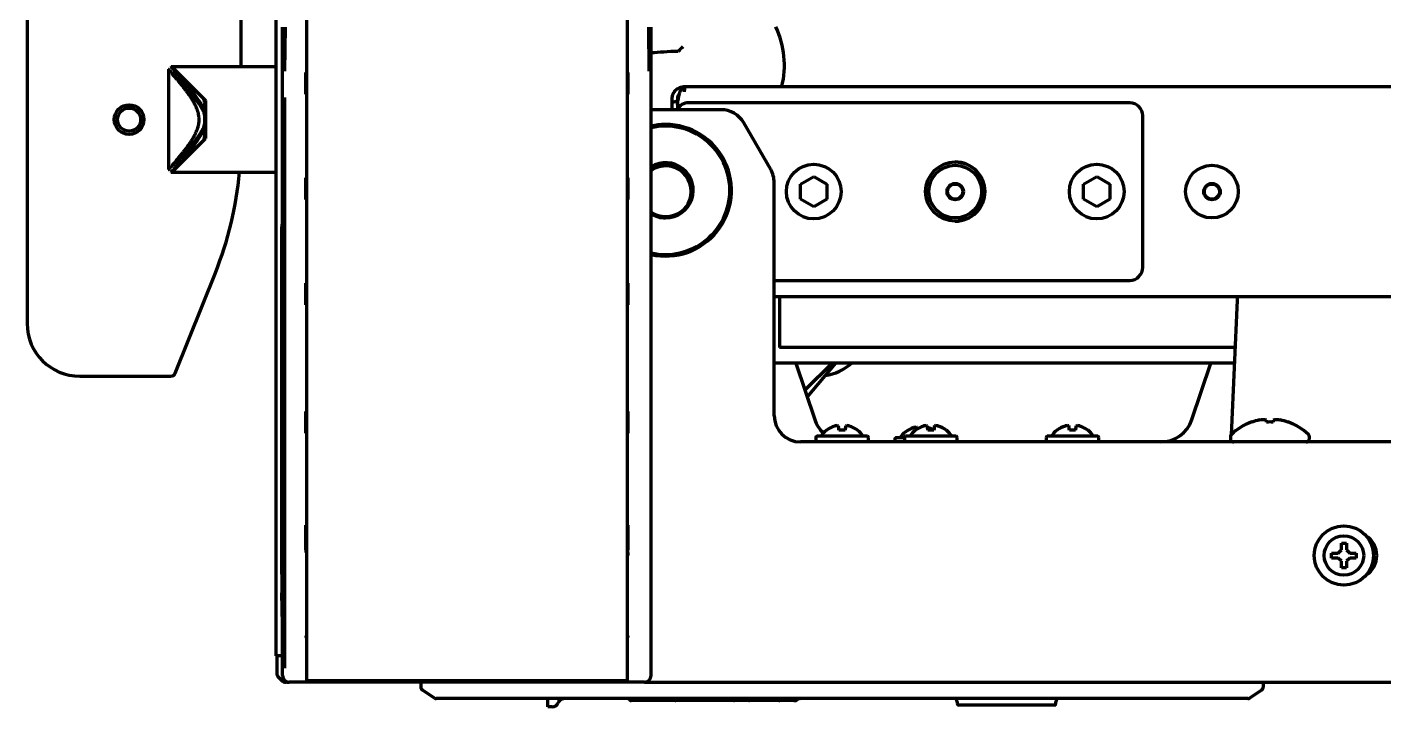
# Model space of a CAD drawing. Header units: inches. Extents: x -2983 to 7024, y 422 to 5529.
# Drawn here: x 2688 to 2894.1, y 496.3 to 599.6 of the extents above; entities that cross this region are included whole.
import ezdxf

# ---------------------------------------------------------------- set-up
doc = ezdxf.new("R2010")
doc.units = ezdxf.units.IN

msp = doc.modelspace()

# ---------------------------------------------------------------- linework, layer by layer
at = {"linetype": 'Continuous', "lineweight": 70}
for p, q in [((2730.41, 688.88), (2730.41, 502.08)), ((2779.16, 688.88), (2779.16, 502.08)), ((2687.98, 626.58), (2687.98, 554.57)), ((2720.48, 593.58), (2720.48, 626.58)), ((2725.78, 601.35), (2725.78, 504.08)), ((2726.78, 592.94), (2726.78, 599.62)), ((2727.14, 592.94), (2727.21, 599.62)), ((2782.36, 599.62), (2782.42, 592.94)), ((2782.78, 592.94), (2782.78, 599.62)), ((2709.48, 593.18), (2709.48, 577.98)), ((2709.98, 593.58), (2709.89, 593.58)), ((2709.98, 593.58), (2715.08, 588.48)), ((2709.98, 593.58), (2714.69, 588.87)), ((2725.78, 593.58), (2709.98, 593.58)), ((2730.32, 590.31), (2730.32, 591.85)), ((2779.25, 591.85), (2779.25, 590.31)), ((2782.78, 588.94), (2782.78, 592.94)), ((2787.85, 590.57), (2788, 590.56)), ((2788.04, 590.57), (2787.96, 590.56)), ((3556.52, 590.57), (2788.04, 590.57)), ((2714.98, 586.71), (2714.98, 587.58)), ((2715.08, 588.48), (2715.08, 582.68)), ((2726.78, 501.08), (2726.78, 588.94)), ((2727.12, 502.2), (2727.12, 588.94)), ((2782.78, 501.08), (2782.78, 588.94)), ((2785.98, 587.08), (2785.98, 588.13)), ((2786.78, 587.87), (2786.78, 588.42)), ((2786.78, 587.86), (2786.78, 587.18)), ((2855.48, 588.13), (2788.48, 588.13)), ((2714.98, 585.01), (2714.98, 586.15)), ((2793.4, 587.08), (2782.78, 587.08)), ((2857.48, 563.13), (2857.48, 586.13)), ((2714.98, 583.58), (2714.98, 584.45)), ((2800.95, 578.01), (2796.87, 585.08)), ((2709.98, 577.58), (2715.08, 582.68)), ((2709.98, 577.58), (2714.69, 582.28)), ((2709.89, 577.58), (2709.98, 577.58)), ((2709.98, 577.58), (2725.78, 577.58)), ((2730.32, 574.31), (2730.32, 575.85)), ((2779.25, 575.85), (2779.25, 574.31)), ((2801.48, 540.58), (2801.48, 576.01)), ((2805.48, 575.78), (2807.48, 576.94)), ((2805.48, 573.47), (2805.48, 575.78)), ((2807.48, 576.94), (2809.48, 575.78)), ((2809.48, 575.78), (2809.48, 573.47)), ((2848.48, 575.78), (2850.48, 576.94)), ((2848.48, 573.47), (2848.48, 575.78)), ((2850.48, 576.94), (2852.48, 575.78)), ((2852.48, 575.78), (2852.48, 573.47)), ((2807.48, 572.32), (2805.48, 573.47)), ((2809.48, 573.47), (2807.48, 572.32)), ((2850.48, 572.32), (2848.48, 573.47)), ((2852.48, 573.47), (2850.48, 572.32)), ((2726.68, 516.48), (2726.68, 569.3)), ((2710.48, 547.05), (2716.59, 562.31)), ((2801.48, 561.13), (2855.48, 561.13)), ((2730.32, 558.31), (2730.32, 559.85)), ((2779.25, 559.85), (2779.25, 558.31)), ((2801.49, 558.69), (3556.52, 558.69)), ((2802.28, 558.69), (2802.28, 553.13)), ((2871.79, 558.14), (2870.89, 537.68)), ((2802.28, 553.13), (2802.28, 550.93)), ((2871.47, 550.93), (2802.28, 550.93)), ((2871.37, 548.58), (2801.49, 548.58)), ((2804.77, 548.58), (2807.64, 539.99)), ((2810.28, 548.58), (2806.15, 544.45)), ((2810.81, 548.58), (2806.49, 543.43)), ((2864.93, 539.99), (2867.8, 548.58)), ((2695.97, 546.58), (2709.78, 546.58)), ((2730.32, 538.81), (2730.32, 540.35)), ((2779.25, 540.35), (2779.25, 538.81)), ((2809.46, 538.37), (2809.41, 538.37)), ((2814.16, 538.37), (2814.11, 538.37)), ((2821.46, 538.12), (2821.41, 538.12)), ((2822.96, 538.37), (2822.91, 538.37)), ((2823.27, 538.59), (2823.25, 538.76)), ((2827.66, 538.37), (2827.61, 538.37)), ((2844.46, 538.37), (2844.41, 538.37)), ((2849.16, 538.37), (2849.11, 538.37)), ((2874.03, 539.6), (2874.03, 539.62)), ((2876.28, 539.6), (2876.28, 539.92)), ((2877.28, 539.92), (2877.28, 539.6)), ((2879.53, 539.6), (2879.53, 539.62)), ((3544.78, 536.58), (2805.48, 536.58)), ((2807.78, 537.23), (2807.78, 536.83)), ((2815.63, 537.48), (2807.93, 537.48)), ((2815.78, 536.83), (2815.78, 537.23)), ((2819.78, 536.98), (2819.78, 536.58)), ((2821.28, 537.23), (2819.93, 537.23)), ((2821.28, 537.23), (2821.28, 536.83)), ((2829.13, 537.48), (2821.43, 537.48)), ((2829.28, 536.83), (2829.28, 537.23)), ((2842.78, 537.23), (2842.78, 536.83)), ((2850.63, 537.48), (2842.93, 537.48)), ((2850.78, 536.83), (2850.78, 537.23)), ((2870.78, 537.37), (2870.78, 537.08)), ((2870.86, 536.82), (2870.85, 536.58)), ((2882.78, 537.08), (2882.78, 537.37)), ((2730.32, 520.21), (2730.32, 523.06)), ((2779.25, 523.06), (2779.25, 520.21)), ((2891.84, 521.96), (2891.56, 522.12)), ((2730.41, 519.72), (2730.32, 519.81)), ((2886.16, 518.95), (2886.16, 519.7)), ((2886.16, 519.7), (2887.16, 519.7)), ((2887.16, 519.7), (2887.66, 520.2)), ((2887.66, 520.2), (2887.66, 521.2)), ((2887.66, 521.2), (2888.41, 521.2)), ((2888.41, 521.2), (2888.41, 520.2)), ((2888.41, 520.2), (2888.91, 519.7)), ((2888.91, 519.7), (2889.91, 519.7)), ((2889.91, 519.7), (2889.91, 518.95)), ((2887.16, 518.95), (2886.16, 518.95)), ((2887.66, 518.45), (2887.16, 518.95)), ((2887.66, 517.45), (2887.66, 518.45)), ((2888.41, 517.45), (2887.66, 517.45)), ((2888.91, 518.95), (2888.41, 518.45)), ((2888.41, 518.45), (2888.41, 517.45)), ((2889.91, 518.95), (2888.91, 518.95)), ((2726.78, 508.83), (2726.7, 513.66)), ((2726.78, 504.08), (2725.78, 504.08)), ((2725.91, 504.08), (2725.91, 501.49)), ((2730.41, 502.08), (2730.41, 500.28)), ((2779.16, 502.08), (2779.16, 500.28)), ((2726.2, 500.78), (2726.62, 500.37)), ((2727.51, 500.08), (2727.32, 500.08)), ((2727.51, 500.08), (2727.78, 500.08)), ((2781.78, 500.08), (2727.78, 500.08)), ((2779.16, 500.28), (2730.41, 500.28)), ((2747.78, 500.08), (2747.78, 499.34)), ((2749.86, 497.66), (2748, 498.93)), ((2781.79, 500.08), (3614.78, 500.08)), ((2873.71, 497.66), (2875.57, 498.93)), ((2875.78, 500.08), (2875.78, 499.34)), ((2751.78, 497.58), (2750.14, 497.58)), ((2871.78, 497.58), (2751.78, 497.58)), ((2767.08, 497.31), (2767.08, 497.58)), ((2767.08, 496.6), (2767.08, 497.31)), ((2768.66, 496.95), (2768.7, 497.04)), ((2768.69, 497.02), (2768.66, 496.95)), ((2783.31, 497.28), (2779.74, 497.28)), ((2786.51, 497.28), (2783.31, 497.28)), ((2790.26, 497.28), (2786.51, 497.28)), ((2791.45, 497.28), (2790.26, 497.28)), ((2795.44, 497.28), (2791.45, 497.28)), ((2797.6, 497.28), (2795.44, 497.28)), ((2802.34, 497.28), (2797.6, 497.28)), ((2804.48, 497.28), (2802.34, 497.28)), ((2829.28, 497.08), (2829.28, 496.83)), ((2844.28, 496.83), (2844.28, 497.08)), ((2873.43, 497.58), (2871.78, 497.58)), ((2767.08, 496.33), (2767.08, 496.6)), ((2767.73, 496.33), (2767.08, 496.33)), ((2844.03, 496.58), (2829.53, 496.58))]:
    msp.add_line(p, q, dxfattribs=at)
for centre, radius in [((2703.48, 585.58), 2.25), ((2703.48, 585.58), 1.75), ((2807.48, 574.63), 4.15), ((2828.98, 574.63), 4.5), ((2828.98, 574.63), 4), ((2850.48, 574.63), 4.15), ((2867.98, 574.63), 4), ((2828.98, 574.63), 1.25), ((2828.98, 574.63), 1.15), ((2867.98, 574.63), 1.25), ((2867.98, 574.63), 1.15), ((2888.03, 519.33), 4.5), ((2888.03, 519.33), 3)]:
    msp.add_circle(centre, radius, dxfattribs=at)
for centre, radius, start, end in [((2789.34, 593.83), 13.69, 346.2213, 25.1489), ((2788.48, 586.13), 2, 90, 151.6402), ((2790.78, 587.86), 4, 166.8963, 180), ((2855.48, 586.13), 2, 0, 90), ((2793.4, 583.08), 4, 30, 90), ((2784.98, 574.83), 10, 90, 102.7125), ((2784.98, 574.83), 10, 257.2931, 90), ((2784.98, 574.83), 9.75, 0, 103.0444), ((2665.98, 582.55), 54.5, 338.1986, 354.7602), ((2784.98, 574.83), 4.2, 270, 121.5844), ((2784.98, 574.83), 4, 270, 123.3619), ((2784.98, 574.63), 3.9, 331.2731, 124.335), ((2797.48, 576.01), 4, 0, 30), ((2828.98, 574.63), 4.5, 0, 90.0056), ((2784.98, 574.83), 9.75, 256.9556, 0), ((2828.98, 574.63), 4.5, 269.9944, 0), ((2784.98, 574.83), 4, 236.6325, 270), ((2784.98, 574.83), 4.2, 238.41, 270), ((2855.48, 563.13), 2, 270, 0), ((2873.29, 558.08), 1.5, 155.9613, 177.5), ((2805.48, 540.58), 4, 180, 270), ((2812.38, 541.58), 5, 198.4841, 226.8066), ((2811.78, 535.48), 3.74, 129.3791, 147.6759), ((2811.78, 535.48), 3.74, 32.3241, 50.6111), ((2823.78, 535.23), 3.74, 129.3791, 147.6759), ((2825.28, 535.48), 3.74, 129.3791, 147.6759), ((2825.28, 535.48), 3.74, 32.3241, 50.6111), ((2846.78, 535.48), 3.74, 129.3791, 147.6759), ((2846.78, 535.48), 3.74, 32.3241, 50.6111), ((2860.18, 541.58), 5, 270, 341.5159), ((2876.78, 531.63), 8.45, 108.9925, 133.7747), ((2876.78, 531.63), 8.44, 100.6622, 109.0271), ((2876.78, 531.63), 7.99, 86.4122, 93.5878), ((2876.78, 531.63), 8.44, 70.9729, 79.3378), ((2876.78, 531.63), 8.45, 46.2253, 71.0075), ((2808.07, 537.23), 0.283, 118.0725, 180), ((2808.07, 536.83), 0.283, 180, 241.9275), ((2815.5, 537.23), 0.283, 0, 61.9275), ((2815.5, 536.83), 0.283, 298.0725, 0), ((2820.07, 536.98), 0.283, 118.0725, 180), ((2821.57, 537.23), 0.283, 118.0725, 180), ((2821.57, 536.83), 0.283, 180, 241.9275), ((2829, 537.23), 0.283, 0, 61.9275), ((2829, 536.83), 0.283, 298.0725, 0), ((2843.07, 537.23), 0.283, 118.0725, 180), ((2843.07, 536.83), 0.283, 180, 241.9275), ((2850.5, 537.23), 0.283, 0, 61.9275), ((2850.5, 536.83), 0.283, 298.0725, 0), ((2871.28, 537.37), 0.5, 133.7747, 180), ((2871.28, 537.08), 0.5, 180, 270), ((2882.28, 537.08), 0.5, 270, 0), ((2882.28, 537.37), 0.5, 0, 46.2253), ((2889.53, 519.33), 3.5, 303.2072, 56.7928), ((2888.03, 519.33), 4.74, 22.3196, 29.364), ((2726.91, 501.49), 1, 180, 225), ((2727.32, 501.08), 1, 225, 270), ((2748.28, 499.34), 0.5, 180, 235.7131), ((2875.28, 499.34), 0.5, 304.2869, 0), ((2750.14, 498.08), 0.5, 235.7131, 270), ((2767.73, 497.33), 1, 270, 337.9757), ((2769.58, 496.58), 1, 126.9617, 153.7693), ((2779.28, 497.33), 0.25, 23.5782, 90), ((2779.74, 497.53), 0.25, 203.5782, 270), ((2797.6, 497.53), 0.25, 270, 336.4218), ((2798.06, 497.33), 0.25, 90, 156.4218), ((2801.88, 497.33), 0.25, 23.5782, 90), ((2802.34, 497.53), 0.25, 203.5782, 270), ((2828.78, 497.08), 0.5, 0, 90), ((2829.53, 496.83), 0.25, 180, 270), ((2844.03, 496.83), 0.25, 270, 0), ((2844.78, 497.08), 0.5, 90, 180), ((2873.43, 498.08), 0.5, 270, 304.2869)]:
    msp.add_arc(centre, radius, start, end, dxfattribs=at)
for centre, major_axis, ratio, start_param, end_param in [((2789.67, 595.02), (10, 0.03), 0.096324, 1.849991, 2.329653), ((2787.74, 595.66), (2.07, 2.17), 0.265136, 1.360887, 1.694796), ((2730.68, 569.3), (3.46, -2), 0.999797, 3.435773, 3.665103), ((2696, 554.59), (-5.67, -5.67), 0.997265, 5.499157, 7.067214), ((2807.97, 554.59), (5.67, -5.67), 0.997265, 5.650964, 6.221394), ((2709.78, 547.33), (0.031, 0.75), 0.998627, 3.182793, 4.372709), ((2811.78, 535.46), (-3.62, 0.87), 0.997235, 5.247399, 5.62012), ((2811.53, 535.42), (-0.81, 3.6), 0.902278, 6.178468, 6.295334), ((2811.23, 535.42), (-0.38, 3.67), 0.420739, 6.027806, 6.144672), ((2811.49, 535.46), (-0.27, 3.72), 0.017407, 5.611261, 5.983982), ((2812.08, 535.46), (-0.27, -3.72), 0.017407, 3.440796, 3.813517), ((2812.34, 535.42), (-0.38, -3.67), 0.420739, 3.280106, 3.396972), ((2812.04, 535.42), (-0.81, -3.6), 0.902278, 3.129444, 3.24631), ((2811.79, 535.46), (-3.62, -0.87), 0.997235, 3.804658, 4.177379), ((2823.78, 535.21), (-3.62, 0.87), 0.997235, 5.247399, 5.62012), ((2823.53, 535.17), (-0.81, 3.6), 0.902278, 6.178468, 6.295334), ((2825.28, 535.46), (-3.62, 0.87), 0.997235, 5.247399, 5.62012), ((2823.23, 535.17), (-0.38, 3.67), 0.420739, 6.027806, 6.144672), ((2825.03, 535.42), (-0.81, 3.6), 0.902278, 6.178468, 6.295334), ((2824.73, 535.42), (-0.38, 3.67), 0.420739, 6.027806, 6.144672), ((2824.99, 535.46), (-0.27, 3.72), 0.017407, 5.611261, 5.983982), ((2823.79, 535.21), (-3.62, -0.87), 0.997235, 3.94974, 4.177379), ((2825.58, 535.46), (-0.27, -3.72), 0.017407, 3.440796, 3.813517), ((2825.84, 535.42), (-0.38, -3.67), 0.420739, 3.280106, 3.396972), ((2825.54, 535.42), (-0.81, -3.6), 0.902278, 3.129444, 3.24631), ((2825.29, 535.46), (-3.62, -0.87), 0.997235, 3.804658, 4.177379), ((2846.78, 535.46), (-3.62, 0.87), 0.997235, 5.247399, 5.62012), ((2846.53, 535.42), (-0.81, 3.6), 0.902278, 6.178468, 6.295334), ((2846.23, 535.42), (-0.38, 3.67), 0.420739, 6.027806, 6.144672), ((2846.49, 535.46), (-0.27, 3.72), 0.017407, 5.611261, 5.983982), ((2847.08, 535.46), (-0.27, -3.72), 0.017407, 3.440796, 3.813517), ((2847.34, 535.42), (-0.38, -3.67), 0.420739, 3.280106, 3.396972), ((2847.04, 535.42), (-0.81, -3.6), 0.902278, 3.129444, 3.24631), ((2846.79, 535.46), (-3.62, -0.87), 0.997235, 3.804658, 4.177379), ((2875.75, 531.63), (0, -8.32), 0.707107, 3.051363, 3.231822), ((2877.81, 531.63), (0, 8.32), 0.707107, 6.192956, 6.373415), ((2730.32, 520.22), (0, 0.707), 0.006171, 1.576967, 2.190511), ((2779.25, 520.22), (0, 0.707), 0.006171, 4.0925, 4.706218), ((2726.75, 516.48), (0, 4), 0.017455, 1.570796, 2.356194), ((2727.78, 501.08), (-0.707, -0.707), 0.999695, 5.497939, 7.068431), ((2781.78, 501.08), (0.707, -0.707), 0.999695, 5.497939, 7.068431), ((2786.34, 497.33), (0, 0.25), 0.381966, 5.123906, 6.283185), ((2786.51, 497.53), (0, 0.25), 0.381966, 1.982313, 3.141593), ((2804.48, 497.53), (0.544, 0), 0.459854, 4.712389, 5.871668), ((2805.48, 497.33), (0.544, 0), 0.459854, 1.570796, 2.730076)]:
    msp.add_ellipse(centre, major_axis=major_axis, ratio=ratio, start_param=start_param, end_param=end_param, dxfattribs=at)
for points, knots in [([(2714.98, 586.15), (2714.96, 586.28), (2714.92, 586.41), (2714.85, 586.61), (2714.83, 586.67), (2714.78, 586.8), (2714.75, 586.86), (2714.67, 587.04), (2714.61, 587.16), (2714.48, 587.4), (2714.41, 587.51), (2714.27, 587.74), (2714.2, 587.85), (2714.09, 588.01), (2714.05, 588.06), (2713.98, 588.17), (2713.94, 588.22), (2713.82, 588.38), (2713.75, 588.49), (2713.59, 588.69), (2713.51, 588.79), (2713.27, 589.09), (2713.12, 589.28), (2712.8, 589.65), (2712.64, 589.83), (2712.44, 590.06), (2712.4, 590.1), (2712.32, 590.19), (2712.2, 590.32), (2712.09, 590.45), (2711.86, 590.7), (2711.71, 590.86), (2711.42, 591.17), (2711.28, 591.32), (2711, 591.61), (2710.87, 591.75), (2710.62, 592.01), (2710.5, 592.14), (2710.28, 592.36), (2710.18, 592.47), (2710.04, 592.62), (2709.99, 592.66), (2709.93, 592.73), (2709.9, 592.76), (2709.87, 592.79), (2709.85, 592.81), (2709.84, 592.82), (2709.75, 592.9), (2709.69, 592.97), (2709.59, 593.07), (2709.55, 593.11), (2709.51, 593.15), (2709.5, 593.16), (2709.49, 593.17), (2709.49, 593.17), (2709.49, 593.18), (2709.48, 593.18), (2709.48, 593.18), (2709.48, 593.18), (2709.48, 593.18)], [0, 0, 0, 0, 0.031218, 0.031218, 0.046827, 0.046827, 0.062436, 0.062436, 0.093653, 0.093653, 0.124871, 0.124871, 0.156089, 0.156089, 0.171698, 0.171698, 0.187307, 0.187307, 0.218525, 0.218525, 0.249742, 0.249742, 0.312178, 0.312178, 0.374614, 0.374614, 0.390223, 0.390223, 0.405831, 0.437049, 0.437049, 0.499485, 0.499485, 0.561921, 0.561921, 0.624356, 0.624356, 0.686792, 0.686792, 0.749227, 0.749227, 0.780445, 0.780445, 0.796054, 0.803859, 0.803859, 0.811663, 0.811663, 0.874099, 0.874099, 0.936534, 0.936534, 0.967752, 0.967752, 0.983361, 0.983361, 0.99897, 0.99897, 1, 1, 1, 1]), ([(2714.98, 586.71), (2714.94, 586.83), (2714.89, 586.95), (2714.79, 587.19), (2714.74, 587.31), (2714.62, 587.54), (2714.56, 587.65), (2714.43, 587.88), (2714.37, 587.99), (2714.27, 588.15), (2714.23, 588.21), (2714.16, 588.31), (2714.13, 588.37), (2714.02, 588.52), (2713.95, 588.63), (2713.74, 588.93), (2713.6, 589.13), (2713.31, 589.52), (2713.16, 589.71), (2712.94, 589.99), (2712.87, 590.08), (2712.76, 590.22), (2712.72, 590.26), (2712.65, 590.35), (2712.62, 590.4), (2712.44, 590.62), (2712.29, 590.79), (2712.02, 591.12), (2711.88, 591.28), (2711.62, 591.59), (2711.49, 591.74), (2711.31, 591.96), (2711.25, 592.03), (2711.16, 592.13), (2711.13, 592.16), (2711.07, 592.23), (2711.04, 592.26), (2710.9, 592.43), (2710.79, 592.55), (2710.59, 592.78), (2710.5, 592.88), (2710.38, 593.02), (2710.34, 593.07), (2710.28, 593.13), (2710.26, 593.15), (2710.23, 593.18), (2710.23, 593.19), (2710.21, 593.21), (2710.13, 593.3), (2710.07, 593.37), (2709.98, 593.47), (2709.94, 593.51), (2709.91, 593.55), (2709.9, 593.56), (2709.89, 593.57), (2709.89, 593.57), (2709.89, 593.58), (2709.88, 593.58), (2709.88, 593.58), (2709.88, 593.58), (2709.88, 593.58)], [0, 0, 0, 0, 0.031212, 0.031212, 0.062424, 0.062424, 0.093636, 0.093636, 0.124848, 0.124848, 0.140454, 0.140454, 0.15606, 0.15606, 0.187272, 0.187272, 0.249696, 0.249696, 0.31212, 0.31212, 0.343332, 0.343332, 0.358938, 0.358938, 0.374544, 0.374544, 0.436967, 0.436967, 0.499391, 0.499391, 0.561815, 0.561815, 0.593027, 0.593027, 0.608633, 0.608633, 0.624239, 0.624239, 0.686663, 0.686663, 0.749087, 0.749087, 0.780299, 0.780299, 0.795905, 0.795905, 0.803708, 0.803708, 0.811511, 0.873935, 0.873935, 0.936359, 0.936359, 0.967571, 0.967571, 0.983177, 0.983177, 0.998783, 0.998783, 1, 1, 1, 1]), ([(2710.02, 578.62), (2710.02, 578.62), (2710.02, 578.62), (2710.04, 578.64), (2710.08, 578.68), (2710.14, 578.76), (2710.17, 578.79), (2710.21, 578.83), (2710.22, 578.85), (2710.25, 578.89), (2710.27, 578.9), (2710.35, 579), (2710.42, 579.08), (2710.58, 579.27), (2710.67, 579.38), (2710.79, 579.52), (2710.82, 579.55), (2710.87, 579.61), (2710.89, 579.64), (2710.97, 579.73), (2711.02, 579.79), (2711.18, 579.98), (2711.29, 580.12), (2711.52, 580.4), (2711.64, 580.55), (2711.82, 580.78), (2711.88, 580.86), (2711.97, 580.98), (2712, 581.02), (2712.07, 581.1), (2712.1, 581.15), (2712.26, 581.36), (2712.38, 581.53), (2712.63, 581.88), (2712.76, 582.07), (2713, 582.44), (2713.12, 582.64), (2713.3, 582.94), (2713.35, 583.04), (2713.44, 583.2), (2713.47, 583.25), (2713.52, 583.36), (2713.55, 583.41), (2713.62, 583.57), (2713.67, 583.68), (2713.77, 583.9), (2713.81, 584.02), (2713.89, 584.25), (2713.93, 584.36), (2713.97, 584.51), (2713.98, 584.54), (2713.99, 584.6), (2714.01, 584.69), (2714.03, 584.79), (2714.07, 584.97), (2714.08, 585.09), (2714.11, 585.34), (2714.11, 585.46), (2714.11, 585.62), (2714.11, 585.65), (2714.11, 585.71), (2714.11, 585.74), (2714.1, 585.83), (2714.09, 586.02), (2714.06, 586.2), (2714.02, 586.45), (2713.99, 586.57), (2713.94, 586.74), (2713.92, 586.8), (2713.89, 586.89), (2713.88, 586.92), (2713.87, 586.98), (2713.82, 587.12), (2713.76, 587.27), (2713.67, 587.49), (2713.62, 587.6), (2713.51, 587.81), (2713.46, 587.92), (2713.35, 588.12), (2713.29, 588.22), (2713.21, 588.38), (2713.18, 588.43), (2713.12, 588.53), (2713.09, 588.58), (2713, 588.72), (2712.93, 588.82), (2712.75, 589.1), (2712.63, 589.28), (2712.38, 589.64), (2712.25, 589.81), (2712, 590.14), (2711.88, 590.3), (2711.7, 590.53), (2711.64, 590.61), (2711.55, 590.72), (2711.52, 590.76), (2711.46, 590.83), (2711.43, 590.87), (2711.29, 591.04), (2711.17, 591.18), (2710.96, 591.43), (2710.86, 591.56), (2710.72, 591.72), (2710.67, 591.78), (2710.61, 591.86), (2710.58, 591.88), (2710.54, 591.93), (2710.52, 591.96), (2710.42, 592.08), (2710.35, 592.16), (2710.22, 592.31), (2710.16, 592.37), (2710.11, 592.44), (2710.1, 592.45), (2710.08, 592.47), (2710.07, 592.48), (2710.05, 592.51), (2710.03, 592.52), (2710.02, 592.53)], [0, 0, 0, 0, 0.000768, 0.000768, 0.034139, 0.034139, 0.050824, 0.050824, 0.059167, 0.059167, 0.06751, 0.06751, 0.100881, 0.100881, 0.134252, 0.134252, 0.142595, 0.142595, 0.150938, 0.150938, 0.167623, 0.167623, 0.200994, 0.200994, 0.234366, 0.234366, 0.251051, 0.251051, 0.259394, 0.259394, 0.267737, 0.267737, 0.301108, 0.301108, 0.334479, 0.334479, 0.36785, 0.36785, 0.384536, 0.384536, 0.392879, 0.392879, 0.401221, 0.401221, 0.417907, 0.417907, 0.434593, 0.434593, 0.451278, 0.451278, 0.45545, 0.45545, 0.459621, 0.467964, 0.467964, 0.484649, 0.484649, 0.501335, 0.501335, 0.505506, 0.505506, 0.509678, 0.509678, 0.51802, 0.534706, 0.534706, 0.551392, 0.551392, 0.559734, 0.559734, 0.563906, 0.563906, 0.568077, 0.584763, 0.584763, 0.601448, 0.601448, 0.618134, 0.618134, 0.634819, 0.634819, 0.643162, 0.643162, 0.651505, 0.651505, 0.668191, 0.668191, 0.701562, 0.701562, 0.734933, 0.734933, 0.768304, 0.768304, 0.78499, 0.78499, 0.793332, 0.793332, 0.801675, 0.801675, 0.835046, 0.835046, 0.868418, 0.868418, 0.885103, 0.885103, 0.893446, 0.893446, 0.901789, 0.901789, 0.93516, 0.93516, 0.968531, 0.968531, 0.976874, 0.976874, 0.985217, 0.985217, 1, 1, 1, 1]), ([(2726.78, 588.94), (2726.78, 589.3), (2726.78, 589.64), (2726.78, 590.33), (2726.78, 590.67), (2726.78, 591.17), (2726.78, 591.34), (2726.78, 591.59), (2726.78, 591.67), (2726.78, 591.83), (2726.78, 591.92), (2726.78, 592.32), (2726.78, 592.63), (2726.78, 592.94)], [0, 0, 0, 0, 0.25, 0.25, 0.5, 0.5, 0.625, 0.625, 0.6875, 0.6875, 0.75, 0.75, 1, 1, 1, 1]), ([(2730.32, 591.85), (2730.32, 591.89), (2730.32, 591.93), (2730.32, 592.02), (2730.32, 592.06), (2730.32, 592.14), (2730.32, 592.18), (2730.32, 592.25), (2730.32, 592.29), (2730.32, 592.34), (2730.32, 592.36), (2730.32, 592.4), (2730.32, 592.41), (2730.32, 592.46), (2730.32, 592.5), (2730.32, 592.56), (2730.32, 592.61), (2730.32, 592.66), (2730.32, 592.68), (2730.32, 592.7), (2730.32, 592.7), (2730.32, 592.71)], [0, 0, 0, 0, 0.125, 0.125, 0.25, 0.25, 0.375, 0.375, 0.5, 0.5, 0.5625, 0.5625, 0.625, 0.625, 0.75, 0.75, 0.875, 0.9375, 0.96875, 0.96875, 1, 1, 1, 1]), ([(2779.25, 592.71), (2779.25, 592.7), (2779.25, 592.7), (2779.25, 592.68), (2779.25, 592.66), (2779.25, 592.61), (2779.25, 592.56), (2779.25, 592.5), (2779.25, 592.46), (2779.25, 592.41), (2779.25, 592.4), (2779.25, 592.36), (2779.25, 592.34), (2779.25, 592.29), (2779.25, 592.25), (2779.25, 592.18), (2779.25, 592.14), (2779.25, 592.06), (2779.25, 592.02), (2779.25, 591.93), (2779.25, 591.89), (2779.25, 591.85)], [0, 0, 0, 0, 0.03125, 0.03125, 0.0625, 0.125, 0.25, 0.25, 0.375, 0.375, 0.4375, 0.4375, 0.5, 0.5, 0.625, 0.625, 0.75, 0.75, 0.875, 0.875, 1, 1, 1, 1]), ([(2730.32, 589.44), (2730.32, 589.45), (2730.32, 589.46), (2730.32, 589.47), (2730.32, 589.5), (2730.32, 589.55), (2730.32, 589.6), (2730.32, 589.66), (2730.32, 589.69), (2730.32, 589.74), (2730.32, 589.76), (2730.32, 589.79), (2730.32, 589.81), (2730.32, 589.87), (2730.32, 589.9), (2730.32, 589.98), (2730.32, 590.02), (2730.32, 590.1), (2730.32, 590.14), (2730.32, 590.22), (2730.32, 590.26), (2730.32, 590.31)], [0, 0, 0, 0, 0.03125, 0.03125, 0.0625, 0.125, 0.25, 0.25, 0.375, 0.375, 0.4375, 0.4375, 0.5, 0.5, 0.625, 0.625, 0.75, 0.75, 0.875, 0.875, 1, 1, 1, 1]), ([(2779.25, 590.31), (2779.25, 590.26), (2779.25, 590.22), (2779.25, 590.14), (2779.25, 590.1), (2779.25, 590.02), (2779.25, 589.98), (2779.25, 589.9), (2779.25, 589.87), (2779.25, 589.81), (2779.25, 589.79), (2779.25, 589.76), (2779.25, 589.74), (2779.25, 589.69), (2779.25, 589.66), (2779.25, 589.6), (2779.25, 589.55), (2779.25, 589.5), (2779.25, 589.47), (2779.25, 589.46), (2779.25, 589.45), (2779.25, 589.44)], [0, 0, 0, 0, 0.125, 0.125, 0.25, 0.25, 0.375, 0.375, 0.5, 0.5, 0.5625, 0.5625, 0.625, 0.625, 0.75, 0.75, 0.875, 0.9375, 0.96875, 0.96875, 1, 1, 1, 1]), ([(2785.98, 588.77), (2785.98, 588.77), (2785.98, 588.79), (2785.98, 588.81), (2785.99, 588.83), (2785.99, 588.85), (2785.99, 588.87), (2785.99, 588.89), (2785.99, 588.92), (2785.99, 588.94), (2785.99, 588.96), (2786, 588.98), (2786, 589), (2786, 589.02), (2786.01, 589.04), (2786.01, 589.06), (2786.01, 589.08), (2786.02, 589.1), (2786.02, 589.12), (2786.02, 589.15), (2786.03, 589.17), (2786.03, 589.19), (2786.04, 589.21), (2786.04, 589.23), (2786.05, 589.25), (2786.05, 589.27), (2786.06, 589.29), (2786.07, 589.31), (2786.07, 589.33), (2786.08, 589.35), (2786.09, 589.37), (2786.09, 589.38), (2786.1, 589.4), (2786.11, 589.42), (2786.12, 589.44), (2786.12, 589.46), (2786.13, 589.48), (2786.14, 589.5), (2786.15, 589.52), (2786.16, 589.54), (2786.17, 589.55), (2786.17, 589.57), (2786.18, 589.59), (2786.19, 589.61), (2786.2, 589.63), (2786.21, 589.64), (2786.22, 589.66), (2786.23, 589.68), (2786.24, 589.7), (2786.25, 589.71), (2786.26, 589.73), (2786.27, 589.75), (2786.29, 589.76), (2786.3, 589.78), (2786.31, 589.8), (2786.32, 589.81), (2786.33, 589.83), (2786.34, 589.84), (2786.35, 589.86), (2786.37, 589.88), (2786.38, 589.89), (2786.39, 589.91), (2786.4, 589.92), (2786.42, 589.94), (2786.43, 589.95), (2786.44, 589.97), (2786.46, 589.98), (2786.47, 590), (2786.5, 590.03), (2786.54, 590.06), (2786.57, 590.1), (2786.61, 590.13), (2786.64, 590.16), (2786.68, 590.19), (2786.72, 590.22), (2786.76, 590.25), (2786.8, 590.27), (2786.83, 590.3), (2786.87, 590.32), (2786.91, 590.34), (2786.95, 590.36), (2786.99, 590.38), (2787.03, 590.4), (2787.07, 590.42), (2787.11, 590.44), (2787.15, 590.45), (2787.19, 590.47), (2787.23, 590.48), (2787.28, 590.49), (2787.32, 590.5), (2787.36, 590.52), (2787.4, 590.52), (2787.44, 590.53), (2787.48, 590.54), (2787.52, 590.55), (2787.56, 590.55), (2787.6, 590.56), (2787.63, 590.56), (2787.66, 590.56), (2787.67, 590.56)], [0, 0, 0, 0, 0.007389, 0.014772, 0.022148, 0.029517, 0.036879, 0.044235, 0.051584, 0.058927, 0.066263, 0.073593, 0.080917, 0.088234, 0.095545, 0.102851, 0.11015, 0.117443, 0.12473, 0.132011, 0.139286, 0.146556, 0.15382, 0.161078, 0.16833, 0.175578, 0.182819, 0.190055, 0.197286, 0.204512, 0.211732, 0.218948, 0.226158, 0.233363, 0.240563, 0.247758, 0.254949, 0.262134, 0.269315, 0.276492, 0.283663, 0.29083, 0.297993, 0.305151, 0.312305, 0.319455, 0.326601, 0.333742, 0.340879, 0.348012, 0.355142, 0.362267, 0.369389, 0.376507, 0.383621, 0.390731, 0.397838, 0.404942, 0.412042, 0.419138, 0.426232, 0.433322, 0.440409, 0.447493, 0.454573, 0.461651, 0.468726, 0.475798, 0.493613, 0.511357, 0.529031, 0.546636, 0.564173, 0.581643, 0.599048, 0.616388, 0.633665, 0.650879, 0.668031, 0.685123, 0.702157, 0.719132, 0.73605, 0.752913, 0.769721, 0.786476, 0.803179, 0.819831, 0.836433, 0.852987, 0.869493, 0.885954, 0.90237, 0.918742, 0.935073, 0.951363, 0.967613, 0.983825, 1, 1, 1, 1]), ([(2787.96, 590.56), (2787.95, 590.56), (2787.94, 590.56), (2787.93, 590.56), (2787.91, 590.56), (2787.9, 590.56), (2787.89, 590.55), (2787.87, 590.55), (2787.86, 590.55), (2787.84, 590.55), (2787.83, 590.54), (2787.82, 590.54), (2787.8, 590.54), (2787.79, 590.53), (2787.78, 590.53), (2787.76, 590.52), (2787.75, 590.52), (2787.74, 590.51), (2787.72, 590.51), (2787.71, 590.5), (2787.7, 590.49), (2787.68, 590.49), (2787.67, 590.48), (2787.66, 590.47), (2787.65, 590.47), (2787.63, 590.46), (2787.62, 590.45), (2787.61, 590.44), (2787.6, 590.43), (2787.58, 590.42), (2787.57, 590.41), (2787.56, 590.4), (2787.52, 590.37), (2787.46, 590.32), (2787.38, 590.22), (2787.31, 590.12), (2787.24, 590), (2787.18, 589.87), (2787.13, 589.73), (2787.08, 589.59), (2787.04, 589.47), (2787.02, 589.39), (2787.01, 589.35), (2787, 589.31), (2786.99, 589.27), (2786.98, 589.22), (2786.97, 589.18), (2786.96, 589.14), (2786.95, 589.1), (2786.94, 589.06), (2786.93, 589.02), (2786.93, 588.98), (2786.92, 588.93), (2786.91, 588.89), (2786.9, 588.85), (2786.9, 588.81), (2786.89, 588.78), (2786.89, 588.77)], [0, 0, 0, 0, 0.008318, 0.016663, 0.025033, 0.033431, 0.041855, 0.050306, 0.058784, 0.067289, 0.075822, 0.084383, 0.092972, 0.101589, 0.110234, 0.118908, 0.12761, 0.136341, 0.145102, 0.153891, 0.16271, 0.171559, 0.180437, 0.189346, 0.198284, 0.207253, 0.216253, 0.225283, 0.234343, 0.243435, 0.252558, 0.261712, 0.270898, 0.334721, 0.398233, 0.461488, 0.524538, 0.583363, 0.643194, 0.704072, 0.766035, 0.780791, 0.795527, 0.810243, 0.82494, 0.839619, 0.85428, 0.868923, 0.883549, 0.898159, 0.912752, 0.92733, 0.941892, 0.95644, 0.970973, 0.985493, 1, 1, 1, 1]), ([(2787.84, 590.57), (2787.82, 590.57), (2787.79, 590.57), (2787.73, 590.57), (2787.7, 590.57), (2787.67, 590.56)], [0, 0, 0, 0, 0.5, 0.5, 1, 1, 1, 1]), ([(2714.98, 587.58), (2714.98, 587.69), (2714.98, 587.81), (2714.97, 587.98), (2714.97, 588.03), (2714.96, 588.15), (2714.95, 588.2), (2714.93, 588.31), (2714.92, 588.37), (2714.9, 588.45), (2714.89, 588.47), (2714.88, 588.53), (2714.87, 588.56), (2714.85, 588.61), (2714.84, 588.63), (2714.82, 588.69), (2714.8, 588.71), (2714.78, 588.75), (2714.78, 588.76), (2714.76, 588.78), (2714.75, 588.79), (2714.73, 588.83), (2714.71, 588.85), (2714.69, 588.87)], [0, 0, 0, 0, 0.25, 0.25, 0.375, 0.375, 0.5, 0.5, 0.625, 0.625, 0.6875, 0.6875, 0.75, 0.75, 0.8125, 0.8125, 0.875, 0.875, 0.90625, 0.90625, 0.9375, 0.9375, 1, 1, 1, 1]), ([(2787.01, 589.4), (2787.01, 589.4), (2787.01, 589.39), (2787, 589.39), (2786.99, 589.37), (2786.98, 589.36), (2786.97, 589.35), (2786.97, 589.34), (2786.96, 589.33), (2786.95, 589.32), (2786.94, 589.31), (2786.94, 589.3), (2786.93, 589.28), (2786.92, 589.27), (2786.91, 589.26), (2786.91, 589.25), (2786.9, 589.24), (2786.89, 589.22), (2786.89, 589.21), (2786.88, 589.2), (2786.88, 589.19), (2786.87, 589.17), (2786.86, 589.16), (2786.86, 589.15), (2786.85, 589.13), (2786.85, 589.12), (2786.84, 589.11), (2786.84, 589.1), (2786.83, 589.08), (2786.83, 589.07), (2786.83, 589.05), (2786.82, 589.04), (2786.82, 589.03), (2786.81, 589.01), (2786.81, 589), (2786.81, 588.98), (2786.81, 588.97), (2786.8, 588.96), (2786.8, 588.94), (2786.8, 588.93), (2786.79, 588.91), (2786.79, 588.9), (2786.79, 588.88), (2786.79, 588.87), (2786.79, 588.86), (2786.79, 588.84), (2786.79, 588.83), (2786.79, 588.81), (2786.78, 588.8), (2786.78, 588.78), (2786.78, 588.77), (2786.78, 588.77)], [0, 0, 0, 0, 0.016179, 0.037049, 0.057892, 0.07871, 0.099503, 0.120273, 0.141018, 0.161741, 0.182442, 0.203122, 0.22378, 0.244419, 0.265037, 0.285637, 0.306219, 0.326783, 0.347331, 0.367862, 0.388378, 0.408878, 0.429365, 0.449838, 0.470299, 0.490747, 0.511183, 0.531609, 0.552025, 0.572431, 0.592829, 0.613219, 0.633601, 0.653976, 0.674346, 0.69471, 0.715069, 0.735425, 0.755777, 0.776127, 0.796474, 0.816821, 0.837167, 0.857513, 0.877861, 0.898209, 0.91856, 0.938914, 0.959271, 0.979633, 1, 1, 1, 1]), ([(2714.98, 586.71), (2714.98, 586.61), (2714.98, 586.52), (2714.98, 586.33), (2714.98, 586.24), (2714.98, 586.15)], [0, 0, 0, 0, 0.5, 0.5, 1, 1, 1, 1]), ([(2709.48, 577.98), (2709.48, 577.98), (2709.48, 577.98), (2709.49, 577.98), (2709.49, 577.98), (2709.5, 577.99), (2709.51, 578), (2709.55, 578.04), (2709.59, 578.08), (2709.66, 578.16), (2709.69, 578.19), (2709.74, 578.24), (2709.76, 578.26), (2709.79, 578.29), (2709.81, 578.31), (2709.9, 578.4), (2709.99, 578.49), (2710.18, 578.68), (2710.28, 578.79), (2710.42, 578.93), (2710.45, 578.96), (2710.5, 579.02), (2710.59, 579.12), (2710.68, 579.21), (2710.87, 579.41), (2711, 579.55), (2711.28, 579.83), (2711.42, 579.98), (2711.64, 580.22), (2711.71, 580.3), (2711.83, 580.42), (2711.86, 580.46), (2711.94, 580.54), (2711.98, 580.59), (2712.05, 580.67), (2712.09, 580.71), (2712.17, 580.8), (2712.21, 580.84), (2712.33, 580.97), (2712.41, 581.06), (2712.64, 581.33), (2712.8, 581.51), (2713.12, 581.88), (2713.28, 582.07), (2713.51, 582.37), (2713.59, 582.47), (2713.75, 582.67), (2713.82, 582.77), (2713.98, 582.98), (2714.05, 583.09), (2714.2, 583.3), (2714.27, 583.41), (2714.38, 583.58), (2714.41, 583.64), (2714.46, 583.73), (2714.48, 583.76), (2714.51, 583.82), (2714.53, 583.85), (2714.61, 583.99), (2714.67, 584.11), (2714.78, 584.36), (2714.83, 584.48), (2714.92, 584.74), (2714.96, 584.87), (2714.98, 585.01)], [0, 0, 0, 0, 0.015287, 0.015287, 0.030917, 0.030917, 0.062178, 0.062178, 0.124699, 0.124699, 0.15596, 0.15596, 0.17159, 0.17159, 0.187221, 0.187221, 0.249742, 0.249742, 0.312264, 0.312264, 0.327894, 0.327894, 0.343524, 0.374785, 0.374785, 0.437307, 0.437307, 0.499828, 0.499828, 0.531089, 0.531089, 0.546719, 0.546719, 0.56235, 0.56235, 0.57798, 0.57798, 0.59361, 0.59361, 0.624871, 0.624871, 0.687393, 0.687393, 0.749914, 0.749914, 0.781175, 0.781175, 0.812436, 0.812436, 0.843696, 0.843696, 0.874957, 0.874957, 0.890587, 0.890587, 0.898403, 0.898403, 0.906218, 0.906218, 0.937479, 0.937479, 0.968739, 0.968739, 1, 1, 1, 1]), ([(2709.88, 577.58), (2709.88, 577.58), (2709.88, 577.58), (2709.89, 577.58), (2709.89, 577.58), (2709.9, 577.59), (2709.91, 577.6), (2709.94, 577.64), (2709.98, 577.68), (2710.04, 577.76), (2710.07, 577.79), (2710.11, 577.83), (2710.13, 577.85), (2710.16, 577.88), (2710.17, 577.9), (2710.26, 578), (2710.33, 578.08), (2710.5, 578.27), (2710.59, 578.38), (2710.72, 578.52), (2710.74, 578.55), (2710.8, 578.61), (2710.82, 578.64), (2710.9, 578.73), (2710.96, 578.79), (2711.13, 578.99), (2711.25, 579.13), (2711.49, 579.41), (2711.62, 579.56), (2711.88, 579.87), (2712.02, 580.03), (2712.23, 580.28), (2712.3, 580.37), (2712.4, 580.5), (2712.44, 580.54), (2712.51, 580.63), (2712.55, 580.67), (2712.73, 580.9), (2712.87, 581.08), (2713.16, 581.45), (2713.31, 581.64), (2713.6, 582.02), (2713.74, 582.22), (2713.95, 582.52), (2714.02, 582.63), (2714.16, 582.84), (2714.23, 582.94), (2714.36, 583.16), (2714.43, 583.27), (2714.52, 583.44), (2714.55, 583.49), (2714.61, 583.61), (2714.64, 583.67), (2714.73, 583.84), (2714.79, 583.96), (2714.89, 584.2), (2714.94, 584.32), (2714.98, 584.45)], [0, 0, 0, 0, 0.015102, 0.015102, 0.030735, 0.030735, 0.062002, 0.062002, 0.124535, 0.124535, 0.155802, 0.155802, 0.171435, 0.171435, 0.187068, 0.187068, 0.249601, 0.249601, 0.312135, 0.312135, 0.327768, 0.327768, 0.343401, 0.343401, 0.374668, 0.374668, 0.437201, 0.437201, 0.499734, 0.499734, 0.562267, 0.562267, 0.593534, 0.593534, 0.609167, 0.609167, 0.624801, 0.624801, 0.687334, 0.687334, 0.749867, 0.749867, 0.8124, 0.8124, 0.843667, 0.843667, 0.874934, 0.874934, 0.9062, 0.9062, 0.921833, 0.921833, 0.937467, 0.937467, 0.968733, 0.968733, 1, 1, 1, 1]), ([(2714.69, 582.28), (2714.71, 582.3), (2714.73, 582.33), (2714.76, 582.37), (2714.78, 582.4), (2714.8, 582.43), (2714.8, 582.44), (2714.82, 582.47), (2714.82, 582.48), (2714.84, 582.52), (2714.85, 582.55), (2714.88, 582.63), (2714.89, 582.68), (2714.92, 582.79), (2714.93, 582.84), (2714.95, 582.95), (2714.95, 583.01), (2714.97, 583.12), (2714.97, 583.18), (2714.98, 583.35), (2714.98, 583.46), (2714.98, 583.58)], [0, 0, 0, 0, 0.0625, 0.0625, 0.125, 0.125, 0.15625, 0.15625, 0.1875, 0.1875, 0.25, 0.25, 0.375, 0.375, 0.5, 0.5, 0.625, 0.625, 0.75, 0.75, 1, 1, 1, 1]), ([(2714.98, 585.01), (2714.98, 584.92), (2714.98, 584.82), (2714.98, 584.63), (2714.98, 584.54), (2714.98, 584.45)], [0, 0, 0, 0, 0.5, 0.5, 1, 1, 1, 1]), ([(2730.32, 575.85), (2730.32, 575.89), (2730.32, 575.93), (2730.32, 576.02), (2730.32, 576.06), (2730.32, 576.14), (2730.32, 576.18), (2730.32, 576.25), (2730.32, 576.29), (2730.32, 576.34), (2730.32, 576.36), (2730.32, 576.4), (2730.32, 576.41), (2730.32, 576.46), (2730.32, 576.5), (2730.32, 576.56), (2730.32, 576.61), (2730.32, 576.66), (2730.32, 576.68), (2730.32, 576.7), (2730.32, 576.7), (2730.32, 576.71)], [0, 0, 0, 0, 0.125, 0.125, 0.25, 0.25, 0.375, 0.375, 0.5, 0.5, 0.5625, 0.5625, 0.625, 0.625, 0.75, 0.75, 0.875, 0.9375, 0.96875, 0.96875, 1, 1, 1, 1]), ([(2779.25, 576.71), (2779.25, 576.7), (2779.25, 576.7), (2779.25, 576.68), (2779.25, 576.66), (2779.25, 576.61), (2779.25, 576.56), (2779.25, 576.5), (2779.25, 576.46), (2779.25, 576.41), (2779.25, 576.4), (2779.25, 576.36), (2779.25, 576.34), (2779.25, 576.29), (2779.25, 576.25), (2779.25, 576.18), (2779.25, 576.14), (2779.25, 576.06), (2779.25, 576.02), (2779.25, 575.93), (2779.25, 575.89), (2779.25, 575.85)], [0, 0, 0, 0, 0.03125, 0.03125, 0.0625, 0.125, 0.25, 0.25, 0.375, 0.375, 0.4375, 0.4375, 0.5, 0.5, 0.625, 0.625, 0.75, 0.75, 0.875, 0.875, 1, 1, 1, 1]), ([(2730.32, 573.44), (2730.32, 573.45), (2730.32, 573.46), (2730.32, 573.47), (2730.32, 573.5), (2730.32, 573.55), (2730.32, 573.6), (2730.32, 573.66), (2730.32, 573.69), (2730.32, 573.74), (2730.32, 573.76), (2730.32, 573.79), (2730.32, 573.81), (2730.32, 573.87), (2730.32, 573.9), (2730.32, 573.98), (2730.32, 574.02), (2730.32, 574.1), (2730.32, 574.14), (2730.32, 574.22), (2730.32, 574.26), (2730.32, 574.31)], [0, 0, 0, 0, 0.03125, 0.03125, 0.0625, 0.125, 0.25, 0.25, 0.375, 0.375, 0.4375, 0.4375, 0.5, 0.5, 0.625, 0.625, 0.75, 0.75, 0.875, 0.875, 1, 1, 1, 1]), ([(2779.25, 574.31), (2779.25, 574.26), (2779.25, 574.22), (2779.25, 574.14), (2779.25, 574.1), (2779.25, 574.02), (2779.25, 573.98), (2779.25, 573.9), (2779.25, 573.87), (2779.25, 573.81), (2779.25, 573.79), (2779.25, 573.76), (2779.25, 573.74), (2779.25, 573.69), (2779.25, 573.66), (2779.25, 573.6), (2779.25, 573.55), (2779.25, 573.5), (2779.25, 573.47), (2779.25, 573.46), (2779.25, 573.45), (2779.25, 573.44)], [0, 0, 0, 0, 0.125, 0.125, 0.25, 0.25, 0.375, 0.375, 0.5, 0.5, 0.5625, 0.5625, 0.625, 0.625, 0.75, 0.75, 0.875, 0.9375, 0.96875, 0.96875, 1, 1, 1, 1]), ([(2730.32, 559.85), (2730.32, 559.89), (2730.32, 559.93), (2730.32, 560.02), (2730.32, 560.06), (2730.32, 560.14), (2730.32, 560.18), (2730.32, 560.25), (2730.32, 560.29), (2730.32, 560.34), (2730.32, 560.36), (2730.32, 560.4), (2730.32, 560.41), (2730.32, 560.46), (2730.32, 560.5), (2730.32, 560.56), (2730.32, 560.61), (2730.32, 560.66), (2730.32, 560.68), (2730.32, 560.7), (2730.32, 560.7), (2730.32, 560.71)], [0, 0, 0, 0, 0.125, 0.125, 0.25, 0.25, 0.375, 0.375, 0.5, 0.5, 0.5625, 0.5625, 0.625, 0.625, 0.75, 0.75, 0.875, 0.9375, 0.96875, 0.96875, 1, 1, 1, 1]), ([(2779.25, 560.71), (2779.25, 560.7), (2779.25, 560.7), (2779.25, 560.68), (2779.25, 560.66), (2779.25, 560.61), (2779.25, 560.56), (2779.25, 560.5), (2779.25, 560.46), (2779.25, 560.41), (2779.25, 560.4), (2779.25, 560.36), (2779.25, 560.34), (2779.25, 560.29), (2779.25, 560.25), (2779.25, 560.18), (2779.25, 560.14), (2779.25, 560.06), (2779.25, 560.02), (2779.25, 559.93), (2779.25, 559.89), (2779.25, 559.85)], [0, 0, 0, 0, 0.03125, 0.03125, 0.0625, 0.125, 0.25, 0.25, 0.375, 0.375, 0.4375, 0.4375, 0.5, 0.5, 0.625, 0.625, 0.75, 0.75, 0.875, 0.875, 1, 1, 1, 1]), ([(2730.32, 557.44), (2730.32, 557.45), (2730.32, 557.46), (2730.32, 557.47), (2730.32, 557.5), (2730.32, 557.55), (2730.32, 557.6), (2730.32, 557.66), (2730.32, 557.69), (2730.32, 557.74), (2730.32, 557.76), (2730.32, 557.79), (2730.32, 557.81), (2730.32, 557.87), (2730.32, 557.9), (2730.32, 557.98), (2730.32, 558.02), (2730.32, 558.1), (2730.32, 558.14), (2730.32, 558.22), (2730.32, 558.26), (2730.32, 558.31)], [0, 0, 0, 0, 0.03125, 0.03125, 0.0625, 0.125, 0.25, 0.25, 0.375, 0.375, 0.4375, 0.4375, 0.5, 0.5, 0.625, 0.625, 0.75, 0.75, 0.875, 0.875, 1, 1, 1, 1]), ([(2779.25, 558.31), (2779.25, 558.26), (2779.25, 558.22), (2779.25, 558.14), (2779.25, 558.1), (2779.25, 558.02), (2779.25, 557.98), (2779.25, 557.9), (2779.25, 557.87), (2779.25, 557.81), (2779.25, 557.79), (2779.25, 557.76), (2779.25, 557.74), (2779.25, 557.69), (2779.25, 557.66), (2779.25, 557.6), (2779.25, 557.55), (2779.25, 557.5), (2779.25, 557.47), (2779.25, 557.46), (2779.25, 557.45), (2779.25, 557.44)], [0, 0, 0, 0, 0.125, 0.125, 0.25, 0.25, 0.375, 0.375, 0.5, 0.5, 0.5625, 0.5625, 0.625, 0.625, 0.75, 0.75, 0.875, 0.9375, 0.96875, 0.96875, 1, 1, 1, 1]), ([(2730.32, 540.35), (2730.32, 540.39), (2730.32, 540.43), (2730.32, 540.52), (2730.32, 540.56), (2730.32, 540.64), (2730.32, 540.68), (2730.32, 540.75), (2730.32, 540.79), (2730.32, 540.84), (2730.32, 540.86), (2730.32, 540.9), (2730.32, 540.91), (2730.32, 540.96), (2730.32, 541), (2730.32, 541.06), (2730.32, 541.11), (2730.32, 541.16), (2730.32, 541.18), (2730.32, 541.2), (2730.32, 541.2), (2730.32, 541.21)], [0, 0, 0, 0, 0.125, 0.125, 0.25, 0.25, 0.375, 0.375, 0.5, 0.5, 0.5625, 0.5625, 0.625, 0.625, 0.75, 0.75, 0.875, 0.9375, 0.96875, 0.96875, 1, 1, 1, 1]), ([(2779.25, 541.21), (2779.25, 541.2), (2779.25, 541.2), (2779.25, 541.18), (2779.25, 541.16), (2779.25, 541.11), (2779.25, 541.06), (2779.25, 541), (2779.25, 540.96), (2779.25, 540.91), (2779.25, 540.9), (2779.25, 540.86), (2779.25, 540.84), (2779.25, 540.79), (2779.25, 540.75), (2779.25, 540.68), (2779.25, 540.64), (2779.25, 540.56), (2779.25, 540.52), (2779.25, 540.43), (2779.25, 540.39), (2779.25, 540.35)], [0, 0, 0, 0, 0.03125, 0.03125, 0.0625, 0.125, 0.25, 0.25, 0.375, 0.375, 0.4375, 0.4375, 0.5, 0.5, 0.625, 0.625, 0.75, 0.75, 0.875, 0.875, 1, 1, 1, 1]), ([(2730.32, 537.94), (2730.32, 537.95), (2730.32, 537.96), (2730.32, 537.97), (2730.32, 538), (2730.32, 538.05), (2730.32, 538.1), (2730.32, 538.16), (2730.32, 538.19), (2730.32, 538.24), (2730.32, 538.26), (2730.32, 538.29), (2730.32, 538.31), (2730.32, 538.37), (2730.32, 538.4), (2730.32, 538.48), (2730.32, 538.52), (2730.32, 538.6), (2730.32, 538.64), (2730.32, 538.72), (2730.32, 538.76), (2730.32, 538.81)], [0, 0, 0, 0, 0.03125, 0.03125, 0.0625, 0.125, 0.25, 0.25, 0.375, 0.375, 0.4375, 0.4375, 0.5, 0.5, 0.625, 0.625, 0.75, 0.75, 0.875, 0.875, 1, 1, 1, 1]), ([(2779.25, 538.81), (2779.25, 538.76), (2779.25, 538.72), (2779.25, 538.64), (2779.25, 538.6), (2779.25, 538.52), (2779.25, 538.48), (2779.25, 538.4), (2779.25, 538.37), (2779.25, 538.31), (2779.25, 538.29), (2779.25, 538.26), (2779.25, 538.24), (2779.25, 538.19), (2779.25, 538.16), (2779.25, 538.1), (2779.25, 538.05), (2779.25, 538), (2779.25, 537.97), (2779.25, 537.96), (2779.25, 537.95), (2779.25, 537.94)], [0, 0, 0, 0, 0.125, 0.125, 0.25, 0.25, 0.375, 0.375, 0.5, 0.5, 0.5625, 0.5625, 0.625, 0.625, 0.75, 0.75, 0.875, 0.9375, 0.96875, 0.96875, 1, 1, 1, 1]), ([(2812.25, 538.37), (2812.21, 538.37), (2812.17, 538.37), (2812.1, 538.37), (2812.06, 538.37), (2811.98, 538.37), (2811.94, 538.37), (2811.86, 538.37), (2811.82, 538.37), (2811.71, 538.37), (2811.63, 538.37), (2811.51, 538.37), (2811.47, 538.37), (2811.39, 538.37), (2811.36, 538.37), (2811.32, 538.37)], [0, 0, 0, 0, 0.125, 0.125, 0.25, 0.25, 0.375, 0.375, 0.5, 0.5, 0.75, 0.75, 0.875, 0.875, 1, 1, 1, 1]), ([(2825.75, 538.37), (2825.71, 538.37), (2825.67, 538.37), (2825.6, 538.37), (2825.56, 538.37), (2825.48, 538.37), (2825.44, 538.37), (2825.36, 538.37), (2825.32, 538.37), (2825.21, 538.37), (2825.13, 538.37), (2825.01, 538.37), (2824.97, 538.37), (2824.89, 538.37), (2824.86, 538.37), (2824.82, 538.37)], [0, 0, 0, 0, 0.125, 0.125, 0.25, 0.25, 0.375, 0.375, 0.5, 0.5, 0.75, 0.75, 0.875, 0.875, 1, 1, 1, 1]), ([(2847.25, 538.37), (2847.21, 538.37), (2847.17, 538.37), (2847.1, 538.37), (2847.06, 538.37), (2846.98, 538.37), (2846.94, 538.37), (2846.86, 538.37), (2846.82, 538.37), (2846.71, 538.37), (2846.63, 538.37), (2846.51, 538.37), (2846.47, 538.37), (2846.39, 538.37), (2846.36, 538.37), (2846.32, 538.37)], [0, 0, 0, 0, 0.125, 0.125, 0.25, 0.25, 0.375, 0.375, 0.5, 0.5, 0.75, 0.75, 0.875, 0.875, 1, 1, 1, 1]), ([(2730.32, 523.06), (2730.32, 523.1), (2730.32, 523.15), (2730.32, 523.23), (2730.32, 523.27), (2730.32, 523.35), (2730.32, 523.39), (2730.32, 523.47), (2730.32, 523.5), (2730.32, 523.56), (2730.32, 523.57), (2730.32, 523.61), (2730.32, 523.63), (2730.32, 523.68), (2730.32, 523.71), (2730.32, 523.77), (2730.32, 523.82), (2730.32, 523.87), (2730.32, 523.89), (2730.32, 523.91), (2730.32, 523.92), (2730.32, 523.93)], [0, 0, 0, 0, 0.125, 0.125, 0.25, 0.25, 0.375, 0.375, 0.5, 0.5, 0.5625, 0.5625, 0.625, 0.625, 0.75, 0.75, 0.875, 0.9375, 0.96875, 0.96875, 1, 1, 1, 1]), ([(2779.25, 523.93), (2779.25, 523.92), (2779.25, 523.91), (2779.25, 523.89), (2779.25, 523.87), (2779.25, 523.82), (2779.25, 523.77), (2779.25, 523.71), (2779.25, 523.68), (2779.25, 523.63), (2779.25, 523.61), (2779.25, 523.57), (2779.25, 523.56), (2779.25, 523.5), (2779.25, 523.47), (2779.25, 523.39), (2779.25, 523.35), (2779.25, 523.27), (2779.25, 523.23), (2779.25, 523.15), (2779.25, 523.1), (2779.25, 523.06)], [0, 0, 0, 0, 0.03125, 0.03125, 0.0625, 0.125, 0.25, 0.25, 0.375, 0.375, 0.4375, 0.4375, 0.5, 0.5, 0.625, 0.625, 0.75, 0.75, 0.875, 0.875, 1, 1, 1, 1]), ([(2779.16, 519.58), (2779.17, 519.58), (2779.17, 519.57), (2779.18, 519.56), (2779.18, 519.56), (2779.18, 519.55), (2779.18, 519.55), (2779.19, 519.54), (2779.2, 519.52), (2779.22, 519.48), (2779.23, 519.45), (2779.24, 519.39), (2779.25, 519.36), (2779.25, 519.33)], [0, 0, 0, 0, 0.06898, 0.111299, 0.111299, 0.132459, 0.132459, 0.153618, 0.322895, 0.322895, 0.661447, 0.661447, 1, 1, 1, 1]), ([(2779.25, 519.81), (2779.25, 519.76), (2779.25, 519.71), (2779.25, 519.63), (2779.25, 519.58), (2779.25, 519.5), (2779.25, 519.46), (2779.25, 519.41), (2779.25, 519.39), (2779.25, 519.36), (2779.25, 519.35), (2779.25, 519.33), (2779.25, 519.33), (2779.25, 519.32), (2779.25, 519.32), (2779.25, 519.32), (2779.25, 519.31), (2779.25, 519.31)], [0, 0, 0, 0, 0.25, 0.25, 0.5, 0.5, 0.75, 0.75, 0.875, 0.875, 0.9375, 0.9375, 0.96875, 0.96875, 0.984375, 0.984375, 1, 1, 1, 1]), ([(2730.32, 507.12), (2730.32, 507.09), (2730.32, 507.07), (2730.33, 507.03), (2730.33, 507.02), (2730.34, 506.99), (2730.34, 506.98), (2730.35, 506.95), (2730.35, 506.94), (2730.37, 506.91), (2730.37, 506.89), (2730.39, 506.86), (2730.4, 506.85), (2730.41, 506.83)], [0, 0, 0, 0, 0.287398, 0.287398, 0.431096, 0.431096, 0.574795, 0.574795, 0.718494, 0.718494, 0.862193, 0.862193, 1, 1, 1, 1]), ([(2779.24, 507.12), (2779.25, 507.09), (2779.24, 507.07), (2779.24, 507.03), (2779.24, 507.02), (2779.23, 507), (2779.23, 506.99), (2779.23, 506.98), (2779.23, 506.97), (2779.21, 506.94), (2779.2, 506.91), (2779.18, 506.86), (2779.17, 506.85), (2779.16, 506.83)], [0, 0, 0, 0, 0.286246, 0.286246, 0.429369, 0.429369, 0.50093, 0.50093, 0.572492, 0.572492, 0.858738, 0.858738, 1, 1, 1, 1]), ([(2769.58, 497.58), (2769.53, 497.58), (2769.48, 497.57), (2769.38, 497.56), (2769.33, 497.55), (2769.23, 497.51), (2769.18, 497.49), (2769.08, 497.44), (2769.03, 497.41), (2768.98, 497.38)], [0, 0, 0, 0, 0.25, 0.25, 0.5, 0.5, 0.75, 0.75, 1, 1, 1, 1]), ([(2783.5, 497.43), (2783.5, 497.41), (2783.49, 497.4), (2783.48, 497.38), (2783.47, 497.37), (2783.46, 497.35), (2783.45, 497.34), (2783.44, 497.33), (2783.43, 497.32), (2783.4, 497.3), (2783.39, 497.29), (2783.36, 497.28), (2783.34, 497.28), (2783.33, 497.28), (2783.32, 497.28), (2783.31, 497.28), (2783.31, 497.28)], [0, 0, 0, 0, 0.125, 0.125, 0.25, 0.25, 0.375, 0.375, 0.5, 0.5, 0.75, 0.75, 0.875, 0.9375, 0.9375, 1, 1, 1, 1]), ([(2783.5, 497.43), (2783.5, 497.44), (2783.51, 497.45), (2783.52, 497.47), (2783.52, 497.47), (2783.53, 497.48), (2783.53, 497.49), (2783.55, 497.51), (2783.56, 497.53), (2783.58, 497.55), (2783.59, 497.55), (2783.61, 497.56), (2783.62, 497.57), (2783.65, 497.57), (2783.66, 497.58), (2783.67, 497.58), (2783.67, 497.58), (2783.67, 497.58)], [0, 0, 0, 0, 0.125, 0.125, 0.1875, 0.1875, 0.25, 0.25, 0.5, 0.5, 0.625, 0.625, 0.75, 0.875, 0.9375, 0.9375, 1, 1, 1, 1]), ([(2795.27, 497.43), (2795.27, 497.44), (2795.27, 497.45), (2795.26, 497.47), (2795.25, 497.48), (2795.24, 497.51), (2795.22, 497.53), (2795.21, 497.54), (2795.2, 497.55), (2795.2, 497.55), (2795.19, 497.55), (2795.18, 497.56), (2795.17, 497.57), (2795.15, 497.57), (2795.14, 497.58), (2795.13, 497.58), (2795.13, 497.58), (2795.13, 497.58)], [0, 0, 0, 0, 0.125, 0.125, 0.25, 0.25, 0.5, 0.5, 0.5625, 0.5625, 0.625, 0.625, 0.75, 0.875, 0.9375, 0.9375, 1, 1, 1, 1]), ([(2795.27, 497.43), (2795.28, 497.42), (2795.28, 497.4), (2795.29, 497.38), (2795.3, 497.37), (2795.31, 497.35), (2795.32, 497.34), (2795.33, 497.33), (2795.34, 497.32), (2795.35, 497.31), (2795.36, 497.3), (2795.38, 497.29), (2795.38, 497.29), (2795.4, 497.28), (2795.41, 497.28), (2795.43, 497.28), (2795.44, 497.28), (2795.44, 497.28), (2795.44, 497.28)], [0, 0, 0, 0, 0.125, 0.125, 0.25, 0.25, 0.375, 0.375, 0.5, 0.5, 0.625, 0.625, 0.75, 0.75, 0.875, 0.9375, 0.9375, 1, 1, 1, 1])]:
    msp.add_open_spline(points, degree=3, knots=knots, dxfattribs=at)
for points, degree in [([(2787.84, 590.57), (2787.82, 589.77)], 1), ([(2785.98, 588.13), (2785.98, 588.35), (2785.98, 588.56), (2785.98, 588.77)], 3), ([(2786.78, 588.42), (2786.52, 588.32), (2786.25, 588.23), (2785.98, 588.13)], 3), ([(2786.78, 588.77), (2786.78, 588.65), (2786.78, 588.53), (2786.78, 588.42)], 3)]:
    msp.add_open_spline(points, degree=degree, dxfattribs=at)

doc.saveas('drawing.dxf')
